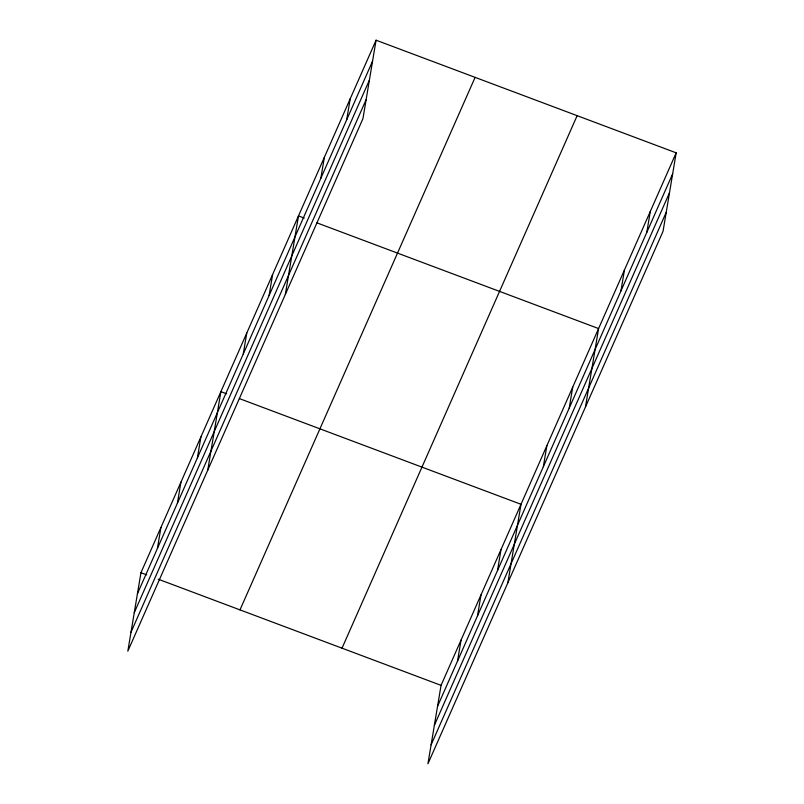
<?xml version="1.0" encoding="UTF-8"?>
<svg xmlns="http://www.w3.org/2000/svg" width="804" height="804" viewBox="0 0 804 804"><rect width="100%" height="100%" fill="white"/><g stroke="black" fill="none" stroke-linecap="round" stroke-linejoin="round"><path stroke-width="1.21" d="M376.071 40.2L140.951 572.709L127.826 651.16L362.946 118.65L376.071 40.2L676.174 152.84L663.049 231.291L427.929 763.8L441.054 685.35L676.174 152.84M157.423 548.418L160.941 527.444M177.413 503.163L180.92 482.189M197.402 457.898L200.91 436.924M207.764 470.109L220.889 391.659L226.648 393.819M243.25 354.051L246.758 333.077M269.109 295.48L272.616 274.506M285.35 294.385L298.485 215.924L304.244 218.085M320.836 178.327L324.344 157.353M346.695 119.746L350.212 98.771M457.536 661.059L461.044 640.084M477.516 615.794L481.023 594.819M497.505 570.528L501.013 549.554M507.867 582.749L520.992 504.289L239.321 398.573M543.353 466.692L546.861 445.717M569.212 408.11L572.719 387.136M585.463 407.015L598.588 328.565L316.907 222.849M620.939 290.958L624.447 269.993M646.808 232.386L650.315 211.412M137.444 593.684L372.564 61.174M134.268 612.658L369.388 80.139M131.002 632.195L366.121 99.686M239.984 609.884L475.104 77.365M342.022 648.175L577.141 115.665M437.547 706.324L672.667 173.805M434.371 725.288L669.491 192.779M431.105 744.836L666.225 212.316M140.951 572.709L146.71 574.87M158.227 579.192L441.054 685.35"/></g></svg>
